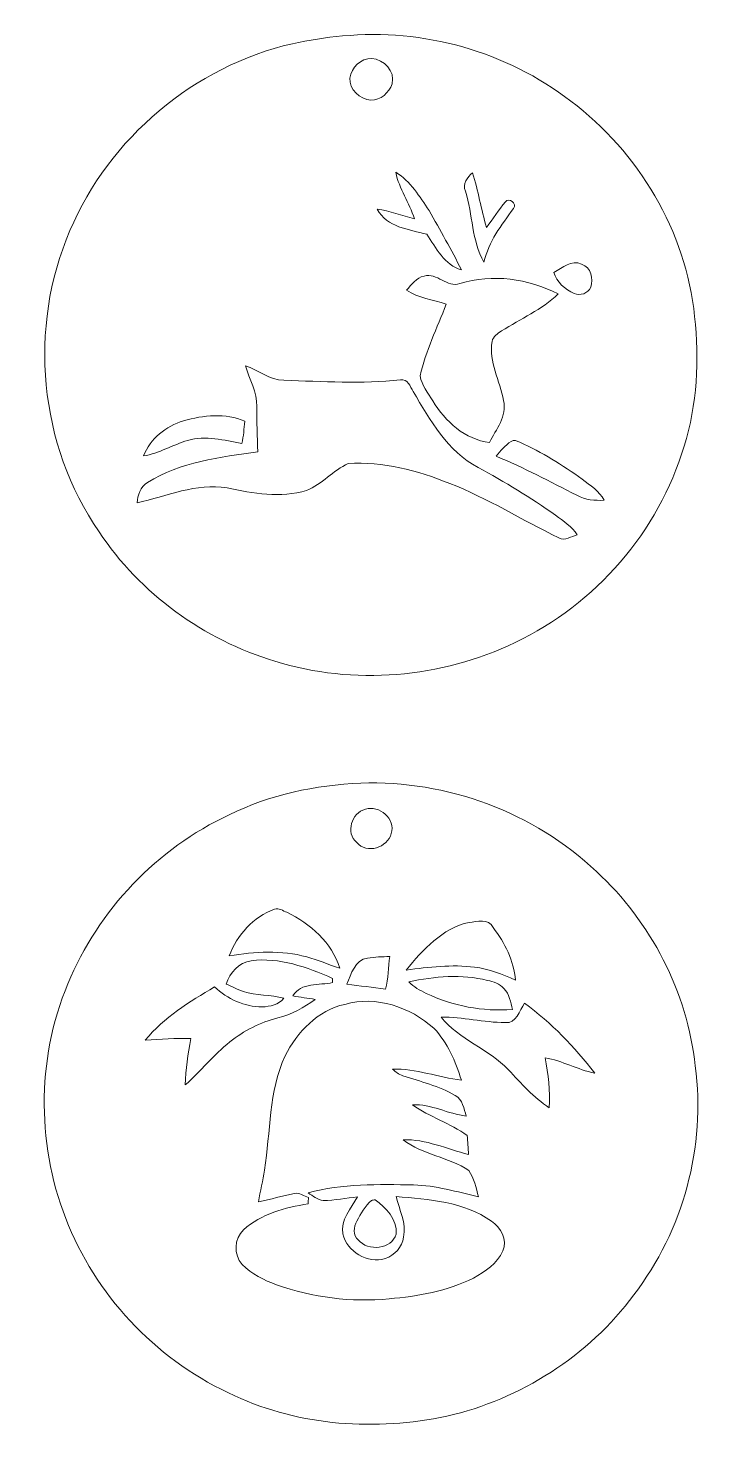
# Model space of a CAD drawing. Header units: centimetres. Extents: x -16.2 to 16.2, y -16.2 to 16.2.
# Drawn here: x 0.5 to 16.16, y -16.19 to 16.19 of the extents above; entities that cross this region are included whole.
import ezdxf

# ---------------------------------------------------------------- set-up
doc = ezdxf.new("R2010")
doc.units = ezdxf.units.CM
doc.header["$MEASUREMENT"] = 0
doc.layers.add('Layer 1', color=7, linetype='Continuous')

msp = doc.modelspace()

# ---------------------------------------------------------------- linework, layer by layer
at = {"layer": 'Layer 1', "color": 251, "lineweight": 9}
for points, knots in [([(7.76033, 16.00398), (9.6237, 16.18707), (11.5481, 15.6452), (13.03188, 14.50291), (13.03188, 14.50291), (14.60175, 13.32392), (15.69606, 11.49583), (15.89468, 9.53262), (15.89468, 9.53262), (16.00121, 8.53108), (15.95747, 7.49956), (15.64914, 6.53471), (15.64914, 6.53471), (15.07023, 4.56232), (13.59809, 2.8891), (11.74989, 2.00433), (11.74989, 2.00433), (10.04033, 1.18377), (8.01538, 1.00738), (6.2007, 1.57535), (6.2007, 1.57535), (4.55957, 2.06783), (3.08531, 3.12864), (2.13705, 4.56091), (2.13705, 4.56091), (0.74816, 6.56011), (0.49628, 9.28109), (1.4636, 11.511), (1.4636, 11.511), (2.36988, 13.65201), (4.33768, 15.30548), (6.60392, 15.82582), (6.60392, 15.82582), (6.98492, 15.91014), (7.37156, 15.97011), (7.76033, 16.00398), (7.76033, 16.00398), (7.76033, 16.00398), (7.76033, 16.00398), (7.76033, 16.00398)], [0, 0, 0, 0, 0.09090909, 0.09090909, 0.09090909, 0.09090909, 0.18181818, 0.18181818, 0.18181818, 0.18181818, 0.27272727, 0.27272727, 0.27272727, 0.27272727, 0.36363636, 0.36363636, 0.36363636, 0.36363636, 0.45454545, 0.45454545, 0.45454545, 0.45454545, 0.54545455, 0.54545455, 0.54545455, 0.54545455, 0.63636364, 0.63636364, 0.63636364, 0.63636364, 0.72727273, 0.72727273, 0.72727273, 0.72727273, 0.81818182, 0.81818182, 0.81818182, 0.81818182, 1, 1, 1, 1]), ([(8.43801, 15.48574), (8.1826, 15.48857), (7.96635, 15.27549), (7.92825, 15.03243), (7.92825, 15.03243), (7.91343, 14.76502), (8.16602, 14.54665), (8.41861, 14.51984), (8.41861, 14.51984), (8.64156, 14.52054), (8.83453, 14.69623), (8.90615, 14.89978), (8.90615, 14.89978), (8.98058, 15.19788), (8.71918, 15.46105), (8.43801, 15.48574), (8.43801, 15.48574), (8.43801, 15.48574), (8.43801, 15.48574), (8.43801, 15.48574)], [0, 0, 0, 0, 0.16666667, 0.16666667, 0.16666667, 0.16666667, 0.33333333, 0.33333333, 0.33333333, 0.33333333, 0.5, 0.5, 0.5, 0.5, 0.66666667, 0.66666667, 0.66666667, 0.66666667, 1, 1, 1, 1]), ([(8.9894, 12.85861), (9.06878, 12.4762), (9.30232, 12.15411), (9.4205, 11.78652), (9.4205, 11.78652), (9.1344, 11.85954), (8.85641, 11.96679), (8.56254, 12.00665), (8.56254, 12.00665), (8.78232, 11.59108), (9.29773, 11.53816), (9.7066, 11.42845), (9.7066, 11.42845), (9.9225, 11.12435), (10.1123, 10.70984), (10.50741, 10.60577), (10.50741, 10.60577), (10.2774, 11.07214), (10.01528, 11.52158), (9.75987, 11.97419), (9.75987, 11.97419), (9.54185, 12.29699), (9.33266, 12.65223), (8.9894, 12.85861), (8.9894, 12.85861), (8.9894, 12.85861), (8.9894, 12.85861), (8.9894, 12.85861)], [0, 0, 0, 0, 0.125, 0.125, 0.125, 0.125, 0.25, 0.25, 0.25, 0.25, 0.375, 0.375, 0.375, 0.375, 0.5, 0.5, 0.5, 0.5, 0.625, 0.625, 0.625, 0.625, 0.75, 0.75, 0.75, 0.75, 1, 1, 1, 1]), ([(10.60301, 12.4194), (10.76529, 11.88106), (10.74553, 11.28099), (11.02846, 10.78392), (11.02846, 10.78392), (11.13147, 11.2577), (11.43592, 11.63694), (11.71038, 12.02182), (11.71038, 12.02182), (11.79857, 12.13259), (11.60666, 12.29064), (11.52411, 12.17775), (11.52411, 12.17775), (11.3703, 11.98725), (11.2373, 11.77981), (11.08702, 11.58649), (11.08702, 11.58649), (10.96143, 12.00171), (10.89758, 12.43316), (10.76141, 12.84556), (10.76141, 12.84556), (10.64217, 12.74043), (10.52116, 12.59297), (10.60301, 12.4194), (10.60301, 12.4194), (10.60301, 12.4194), (10.60301, 12.4194), (10.60301, 12.4194)], [0, 0, 0, 0, 0.125, 0.125, 0.125, 0.125, 0.25, 0.25, 0.25, 0.25, 0.375, 0.375, 0.375, 0.375, 0.5, 0.5, 0.5, 0.5, 0.625, 0.625, 0.625, 0.625, 0.75, 0.75, 0.75, 0.75, 1, 1, 1, 1]), ([(12.64559, 10.54827), (12.70803, 10.32073), (12.90136, 10.15668), (13.10914, 10.0632), (13.10914, 10.0632), (13.24849, 9.99758), (13.43476, 10.06248), (13.49332, 10.20713), (13.49332, 10.20713), (13.55964, 10.4001), (13.50143, 10.66715), (13.28483, 10.7363), (13.28483, 10.7363), (13.05411, 10.8506), (12.83362, 10.65304), (12.64559, 10.54827), (12.64559, 10.54827), (12.64559, 10.54827), (12.64559, 10.54827), (12.64559, 10.54827)], [0, 0, 0, 0, 0.16666667, 0.16666667, 0.16666667, 0.16666667, 0.33333333, 0.33333333, 0.33333333, 0.33333333, 0.5, 0.5, 0.5, 0.5, 0.66666667, 0.66666667, 0.66666667, 0.66666667, 1, 1, 1, 1]), ([(9.64451, 10.46254), (9.46283, 10.42621), (9.35523, 10.26392), (9.23917, 10.13516), (9.23917, 10.13516), (9.51398, 9.95384), (9.85053, 9.91749), (10.1578, 9.81483), (10.1578, 9.81483), (9.94226, 9.26839), (9.68861, 8.73111), (9.55103, 8.15855), (9.55103, 8.15855), (9.58983, 7.94371), (9.73694, 7.76414), (9.84595, 7.57999), (9.84595, 7.57999), (10.13558, 7.1108), (10.58855, 6.68641), (11.15758, 6.62361), (11.15758, 6.62361), (11.3008, 6.92171), (11.5728, 7.23427), (11.47825, 7.58846), (11.47825, 7.58846), (11.39676, 8.04601), (11.13606, 8.47781), (11.21543, 8.95618), (11.21543, 8.95618), (11.23871, 9.06978), (11.34525, 9.13539), (11.43415, 9.19677), (11.43415, 9.19677), (11.87513, 9.473), (12.35984, 9.68784), (12.74296, 10.04944), (12.74296, 10.04944), (12.05187, 10.4075), (11.22355, 10.52004), (10.47248, 10.29109), (10.47248, 10.29109), (10.17756, 10.18667), (9.94155, 10.54933), (9.64451, 10.46254), (9.64451, 10.46254), (9.64451, 10.46254), (9.64451, 10.46254), (9.64451, 10.46254)], [0, 0, 0, 0, 0.07692308, 0.07692308, 0.07692308, 0.07692308, 0.15384615, 0.15384615, 0.15384615, 0.15384615, 0.23076923, 0.23076923, 0.23076923, 0.23076923, 0.30769231, 0.30769231, 0.30769231, 0.30769231, 0.38461538, 0.38461538, 0.38461538, 0.38461538, 0.46153846, 0.46153846, 0.46153846, 0.46153846, 0.53846154, 0.53846154, 0.53846154, 0.53846154, 0.61538462, 0.61538462, 0.61538462, 0.61538462, 0.69230769, 0.69230769, 0.69230769, 0.69230769, 0.76923077, 0.76923077, 0.76923077, 0.76923077, 0.84615385, 0.84615385, 0.84615385, 0.84615385, 1, 1, 1, 1]), ([(5.51807, 8.39068), (5.6038, 8.07635), (5.79712, 7.78531), (5.77913, 7.44982), (5.77913, 7.44982), (5.77842, 7.10233), (5.78795, 6.75414), (5.807, 6.40701), (5.807, 6.40701), (4.93458, 6.28036), (4.0163, 6.1777), (3.25394, 5.69863), (3.25394, 5.69863), (3.09484, 5.59738), (3.02605, 5.40865), (3.01547, 5.22766), (3.01547, 5.22766), (3.69985, 5.38325), (4.3786, 5.6884), (5.09333, 5.57728), (5.09333, 5.57728), (5.6934, 5.44463), (6.32981, 5.33104), (6.932, 5.51589), (6.932, 5.51589), (7.29148, 5.65736), (7.54443, 5.97874), (7.89015, 6.13855), (7.89015, 6.13855), (8.69448, 6.18441), (9.49599, 5.98121), (10.23683, 5.67641), (10.23683, 5.67641), (11.11383, 5.33668), (11.91111, 4.82832), (12.75672, 4.42298), (12.75672, 4.42298), (12.89889, 4.33691), (13.04635, 4.46003), (13.18464, 4.49072), (13.18464, 4.49072), (13.06116, 4.68615), (12.86008, 4.81033), (12.67805, 4.94368), (12.67805, 4.94368), (12.10761, 5.35079), (11.50718, 5.71415), (10.89052, 6.04682), (10.89052, 6.04682), (10.18814, 6.41477), (9.78033, 7.13691), (9.39651, 7.79872), (9.39651, 7.79872), (9.32172, 7.90949), (9.26775, 8.10069), (9.09947, 8.06858), (9.09947, 8.06858), (8.20341, 7.97334), (7.30171, 8.02555), (6.4039, 8.06189), (6.4039, 8.06189), (6.0744, 8.05589), (5.82216, 8.30213), (5.51807, 8.39068), (5.51807, 8.39068), (5.51807, 8.39068), (5.51807, 8.39068), (5.51807, 8.39068)], [0, 0, 0, 0, 0.05555556, 0.05555556, 0.05555556, 0.05555556, 0.11111111, 0.11111111, 0.11111111, 0.11111111, 0.16666667, 0.16666667, 0.16666667, 0.16666667, 0.22222222, 0.22222222, 0.22222222, 0.22222222, 0.27777778, 0.27777778, 0.27777778, 0.27777778, 0.33333333, 0.33333333, 0.33333333, 0.33333333, 0.38888889, 0.38888889, 0.38888889, 0.38888889, 0.44444444, 0.44444444, 0.44444444, 0.44444444, 0.5, 0.5, 0.5, 0.5, 0.55555556, 0.55555556, 0.55555556, 0.55555556, 0.61111111, 0.61111111, 0.61111111, 0.61111111, 0.66666667, 0.66666667, 0.66666667, 0.66666667, 0.72222222, 0.72222222, 0.72222222, 0.72222222, 0.77777778, 0.77777778, 0.77777778, 0.77777778, 0.83333333, 0.83333333, 0.83333333, 0.83333333, 0.88888889, 0.88888889, 0.88888889, 0.88888889, 1, 1, 1, 1]), ([(4.0872, 7.12385), (3.68504, 6.99509), (3.31709, 6.71428), (3.16293, 6.31035), (3.16293, 6.31035), (3.52276, 6.37279), (3.8392, 6.56576), (4.18598, 6.66948), (4.18598, 6.66948), (4.60155, 6.80071), (5.02595, 6.66806), (5.43834, 6.59892), (5.43834, 6.59892), (5.47503, 6.7679), (5.48385, 6.94182), (5.50572, 7.11292), (5.50572, 7.11292), (5.0577, 7.308), (4.54546, 7.24979), (4.0872, 7.12385), (4.0872, 7.12385), (4.0872, 7.12385), (4.0872, 7.12385), (4.0872, 7.12385)], [0, 0, 0, 0, 0.14285714, 0.14285714, 0.14285714, 0.14285714, 0.28571429, 0.28571429, 0.28571429, 0.28571429, 0.42857143, 0.42857143, 0.42857143, 0.42857143, 0.57142857, 0.57142857, 0.57142857, 0.57142857, 0.71428571, 0.71428571, 0.71428571, 0.71428571, 1, 1, 1, 1]), ([(11.65429, 6.64654), (11.52164, 6.55341), (11.41228, 6.43064), (11.30962, 6.30682), (11.30962, 6.30682), (11.94815, 6.04083), (12.55951, 5.71627), (13.17688, 5.40477), (13.17688, 5.40477), (13.36879, 5.29435), (13.59174, 5.27953), (13.80835, 5.2887), (13.80835, 5.2887), (13.68981, 5.49861), (13.48273, 5.6316), (13.29647, 5.77448), (13.29647, 5.77448), (12.8435, 6.1008), (12.36584, 6.39466), (11.85819, 6.62785), (11.85819, 6.62785), (11.79469, 6.65007), (11.71567, 6.69699), (11.65429, 6.64654)], [0, 0, 0, 0, 0.14285714, 0.14285714, 0.14285714, 0.14285714, 0.28571429, 0.28571429, 0.28571429, 0.28571429, 0.42857143, 0.42857143, 0.42857143, 0.42857143, 0.57142857, 0.57142857, 0.57142857, 0.57142857, 0.71428571, 0.71428571, 0.71428571, 0.71428571, 1, 1, 1, 1]), ([(8.1826, -1.24158), (10.17262, -1.16397), (12.17816, -1.91362), (13.62667, -3.28134), (13.62667, -3.28134), (14.88891, -4.44021), (15.72217, -6.06334), (15.9102, -7.76797), (15.9102, -7.76797), (16.15644, -9.62605), (15.63115, -11.56597), (14.48886, -13.05046), (14.48886, -13.05046), (13.44781, -14.4651), (11.87301, -15.45887), (10.16698, -15.85328), (10.16698, -15.85328), (8.53996, -16.19124), (6.78948, -16.08752), (5.27218, -15.37844), (5.27218, -15.37844), (3.55592, -14.61926), (2.15433, -13.18522), (1.43396, -11.45238), (1.43396, -11.45238), (0.69948, -9.69201), (0.67126, -7.6325), (1.41915, -5.87143), (1.41915, -5.87143), (2.1187, -4.16998), (3.4709, -2.74406), (5.14236, -1.97147), (5.14236, -1.97147), (6.08569, -1.50475), (7.13485, -1.2832), (8.1826, -1.24158), (8.1826, -1.24158), (8.1826, -1.24158), (8.1826, -1.24158), (8.1826, -1.24158)], [0, 0, 0, 0, 0.09090909, 0.09090909, 0.09090909, 0.09090909, 0.18181818, 0.18181818, 0.18181818, 0.18181818, 0.27272727, 0.27272727, 0.27272727, 0.27272727, 0.36363636, 0.36363636, 0.36363636, 0.36363636, 0.45454545, 0.45454545, 0.45454545, 0.45454545, 0.54545455, 0.54545455, 0.54545455, 0.54545455, 0.63636364, 0.63636364, 0.63636364, 0.63636364, 0.72727273, 0.72727273, 0.72727273, 0.72727273, 0.81818182, 0.81818182, 0.81818182, 0.81818182, 1, 1, 1, 1]), ([(8.28949, -1.84342), (7.96846, -1.91926), (7.82418, -2.38952), (8.08911, -2.6093), (8.08911, -2.6093), (8.31807, -2.88482), (8.80349, -2.7303), (8.88745, -2.40222), (8.88745, -2.40222), (8.99117, -2.07519), (8.60876, -1.73053), (8.28949, -1.84342), (8.28949, -1.84342), (8.28949, -1.84342), (8.28949, -1.84342), (8.28949, -1.84342)], [0, 0, 0, 0, 0.2, 0.2, 0.2, 0.2, 0.4, 0.4, 0.4, 0.4, 0.6, 0.6, 0.6, 0.6, 1, 1, 1, 1]), ([(6.18941, -4.14776), (5.70293, -4.33191), (5.32122, -4.74148), (5.14554, -5.22797), (5.14554, -5.22797), (5.73503, -5.12637), (6.34921, -5.08932), (6.93271, -5.25019), (6.93271, -5.25019), (7.19376, -5.31334), (7.43648, -5.4354), (7.69506, -5.50772), (7.69506, -5.50772), (7.51726, -4.92034), (7.01208, -4.4836), (6.47551, -4.22149), (6.47551, -4.22149), (6.3852, -4.18762), (6.2903, -4.11601), (6.18941, -4.14776), (6.18941, -4.14776), (6.18941, -4.14776), (6.18941, -4.14776), (6.18941, -4.14776)], [0, 0, 0, 0, 0.14285714, 0.14285714, 0.14285714, 0.14285714, 0.28571429, 0.28571429, 0.28571429, 0.28571429, 0.42857143, 0.42857143, 0.42857143, 0.42857143, 0.57142857, 0.57142857, 0.57142857, 0.57142857, 0.71428571, 0.71428571, 0.71428571, 0.71428571, 1, 1, 1, 1]), ([(10.68309, -4.45291), (10.06643, -4.59402), (9.61594, -5.08121), (9.23423, -5.55287), (9.23423, -5.55287), (9.75705, -5.48549), (10.28586, -5.41776), (10.81291, -5.49043), (10.81291, -5.49043), (11.14523, -5.51936), (11.45391, -5.65624), (11.75765, -5.78571), (11.75765, -5.78571), (11.71003, -5.34368), (11.51565, -4.91964), (11.24013, -4.57427), (11.24013, -4.57427), (11.13747, -4.35308), (10.86759, -4.43915), (10.68309, -4.45291), (10.68309, -4.45291), (10.68309, -4.45291), (10.68309, -4.45291), (10.68309, -4.45291)], [0, 0, 0, 0, 0.14285714, 0.14285714, 0.14285714, 0.14285714, 0.28571429, 0.28571429, 0.28571429, 0.28571429, 0.42857143, 0.42857143, 0.42857143, 0.42857143, 0.57142857, 0.57142857, 0.57142857, 0.57142857, 0.71428571, 0.71428571, 0.71428571, 0.71428571, 1, 1, 1, 1]), ([(5.65001, -5.33874), (5.36602, -5.38495), (5.15683, -5.61249), (5.0711, -5.87602), (5.0711, -5.87602), (5.20092, -5.93458), (5.32933, -5.99702), (5.4641, -6.04535), (5.4641, -6.04535), (5.7696, -6.14766), (6.0998, -6.11873), (6.40848, -6.20657), (6.40848, -6.20657), (6.28254, -6.35015), (6.08886, -6.39672), (5.90507, -6.40518), (5.90507, -6.40518), (5.49338, -6.39919), (5.10356, -6.22527), (4.80722, -5.94375), (4.80722, -5.94375), (4.2269, -6.28453), (3.63318, -6.64402), (3.20526, -7.17389), (3.20526, -7.17389), (3.55627, -7.15942), (3.90729, -7.11533), (4.25901, -7.13755), (4.25901, -7.13755), (4.19586, -7.49139), (4.13377, -7.84628), (4.1246, -8.20682), (4.1246, -8.20682), (4.48549, -7.89214), (4.78394, -7.51114), (5.1593, -7.21199), (5.1593, -7.21199), (5.48173, -6.95058), (5.86168, -6.76361), (6.26314, -6.65883), (6.26314, -6.65883), (6.57923, -6.57981), (6.86956, -6.42106), (7.13238, -6.23091), (7.13238, -6.23091), (6.95846, -6.2034), (6.78631, -6.18011), (6.6138, -6.14977), (6.6138, -6.14977), (6.80148, -5.8351), (7.2241, -5.90988), (7.53173, -5.84286), (7.53173, -5.84286), (7.53102, -5.81852), (7.52996, -5.77018), (7.52926, -5.74584), (7.52926, -5.74584), (6.94047, -5.48867), (6.30265, -5.25336), (5.65001, -5.33874), (5.65001, -5.33874), (5.65001, -5.33874), (5.65001, -5.33874), (5.65001, -5.33874)], [0, 0, 0, 0, 0.05882353, 0.05882353, 0.05882353, 0.05882353, 0.11764706, 0.11764706, 0.11764706, 0.11764706, 0.17647059, 0.17647059, 0.17647059, 0.17647059, 0.23529412, 0.23529412, 0.23529412, 0.23529412, 0.29411765, 0.29411765, 0.29411765, 0.29411765, 0.35294118, 0.35294118, 0.35294118, 0.35294118, 0.41176471, 0.41176471, 0.41176471, 0.41176471, 0.47058824, 0.47058824, 0.47058824, 0.47058824, 0.52941176, 0.52941176, 0.52941176, 0.52941176, 0.58823529, 0.58823529, 0.58823529, 0.58823529, 0.64705882, 0.64705882, 0.64705882, 0.64705882, 0.70588235, 0.70588235, 0.70588235, 0.70588235, 0.76470588, 0.76470588, 0.76470588, 0.76470588, 0.82352941, 0.82352941, 0.82352941, 0.82352941, 0.88235294, 0.88235294, 0.88235294, 0.88235294, 1, 1, 1, 1]), ([(8.33959, -5.27841), (8.05278, -5.31969), (7.95259, -5.64671), (7.86369, -5.88272), (7.86369, -5.88272), (8.16002, -5.924), (8.45812, -5.94869), (8.7541, -5.99349), (8.7541, -5.99349), (8.82148, -5.74761), (8.8236, -5.48973), (8.85041, -5.23855), (8.85041, -5.23855), (8.67966, -5.24913), (8.50751, -5.25195), (8.33959, -5.27841), (8.33959, -5.27841), (8.33959, -5.27841), (8.33959, -5.27841), (8.33959, -5.27841)], [0, 0, 0, 0, 0.16666667, 0.16666667, 0.16666667, 0.16666667, 0.33333333, 0.33333333, 0.33333333, 0.33333333, 0.5, 0.5, 0.5, 0.5, 0.66666667, 0.66666667, 0.66666667, 0.66666667, 1, 1, 1, 1]), ([(9.29632, -5.8291), (9.40603, -5.94481), (9.5482, -6.01995), (9.68967, -6.09156), (9.68967, -6.09156), (10.30809, -6.38437), (11.00024, -6.51913), (11.68392, -6.46198), (11.68392, -6.46198), (11.64194, -6.29688), (11.62042, -6.10673), (11.48989, -5.98185), (11.48989, -5.98185), (11.39288, -5.87002), (11.24789, -5.82486), (11.10925, -5.79276), (11.10925, -5.79276), (10.51552, -5.64142), (9.88793, -5.6954), (9.29632, -5.8291), (9.29632, -5.8291), (9.29632, -5.8291), (9.29632, -5.8291), (9.29632, -5.8291)], [0, 0, 0, 0, 0.14285714, 0.14285714, 0.14285714, 0.14285714, 0.28571429, 0.28571429, 0.28571429, 0.28571429, 0.42857143, 0.42857143, 0.42857143, 0.42857143, 0.57142857, 0.57142857, 0.57142857, 0.57142857, 0.71428571, 0.71428571, 0.71428571, 0.71428571, 1, 1, 1, 1]), ([(7.81536, -6.34521), (7.19518, -6.48103), (6.71152, -6.98339), (6.43353, -7.53337), (6.43353, -7.53337), (6.05676, -8.36097), (6.09839, -9.28843), (5.9601, -10.16967), (5.9601, -10.16967), (5.92694, -10.41556), (5.85427, -10.65439), (5.82216, -10.90063), (5.82216, -10.90063), (6.10051, -10.84913), (6.37038, -10.76023), (6.64978, -10.71013), (6.64978, -10.71013), (6.7669, -10.6865), (6.86886, -10.77222), (6.97645, -10.80432), (6.97645, -10.80432), (6.97187, -10.8523), (6.96763, -10.90028), (6.96375, -10.94896), (6.96375, -10.94896), (6.43423, -11.03716), (5.88037, -11.17509), (5.47644, -11.55151), (5.47644, -11.55151), (5.25278, -11.74836), (5.24255, -12.13112), (5.44081, -12.34878), (5.44081, -12.34878), (5.65636, -12.57844), (5.95128, -12.70685), (6.2395, -12.81974), (6.2395, -12.81974), (7.06923, -13.10902), (7.96141, -13.22932), (8.83736, -13.14006), (8.83736, -13.14006), (9.50552, -13.08962), (10.18144, -12.96297), (10.7854, -12.66205), (10.7854, -12.66205), (11.05633, -12.51424), (11.33749, -12.32691), (11.46767, -12.03587), (11.46767, -12.03587), (11.58267, -11.78328), (11.41651, -11.48977), (11.20344, -11.34901), (11.20344, -11.34901), (10.56209, -10.90381), (9.75352, -10.84101), (8.99822, -10.78245), (8.99822, -10.78245), (9.07266, -11.08972), (9.23952, -11.39064), (9.17108, -11.71625), (9.17108, -11.71625), (9.13686, -11.94768), (8.96788, -12.13818), (8.74705, -12.21367), (8.74705, -12.21367), (8.335, -12.32797), (7.86898, -12.05915), (7.76491, -11.6457), (7.76491, -11.6457), (7.71129, -11.31691), (7.95718, -11.05303), (8.10887, -10.79021), (8.10887, -10.79021), (7.84464, -10.81596), (7.58253, -10.86676), (7.31688, -10.87629), (7.31688, -10.87629), (7.18459, -10.85371), (7.07453, -10.7694), (6.96658, -10.69531), (6.96658, -10.69531), (7.75539, -10.478), (8.59041, -10.49917), (9.4018, -10.51399), (9.4018, -10.51399), (9.91439, -10.52281), (10.40616, -10.67415), (10.90146, -10.78986), (10.90146, -10.78986), (10.84995, -10.57996), (10.79351, -10.36265), (10.68027, -10.1792), (10.68027, -10.1792), (10.20825, -9.87475), (9.61735, -9.81372), (9.16297, -9.47293), (9.16297, -9.47293), (9.68508, -9.45106), (10.17438, -9.68637), (10.67251, -9.8102), (10.67251, -9.8102), (10.66228, -9.66273), (10.65134, -9.51598), (10.64217, -9.36958), (10.64217, -9.36958), (10.24565, -9.09053), (9.77645, -8.94448), (9.38099, -8.66684), (9.38099, -8.66684), (9.80714, -8.63861), (10.19802, -8.8778), (10.61783, -8.92507), (10.61783, -8.92507), (10.56385, -8.75504), (10.53669, -8.54336), (10.36488, -8.44812), (10.36488, -8.44812), (9.98847, -8.23116), (9.56408, -8.12462), (9.1538, -7.99374), (9.1538, -7.99374), (9.06172, -7.96481), (8.98729, -7.90026), (8.91532, -7.83923), (8.91532, -7.83923), (9.46001, -7.82088), (9.9726, -8.03466), (10.506, -8.09675), (10.506, -8.09675), (10.37758, -7.65966), (10.18603, -7.23104), (9.87064, -6.89625), (9.87064, -6.89625), (9.32348, -6.41012), (8.53785, -6.13707), (7.81536, -6.34521), (7.81536, -6.34521), (7.81536, -6.34521), (7.81536, -6.34521), (7.81536, -6.34521)], [0, 0, 0, 0, 0.02777778, 0.02777778, 0.02777778, 0.02777778, 0.05555556, 0.05555556, 0.05555556, 0.05555556, 0.08333333, 0.08333333, 0.08333333, 0.08333333, 0.11111111, 0.11111111, 0.11111111, 0.11111111, 0.13888889, 0.13888889, 0.13888889, 0.13888889, 0.16666667, 0.16666667, 0.16666667, 0.16666667, 0.19444444, 0.19444444, 0.19444444, 0.19444444, 0.22222222, 0.22222222, 0.22222222, 0.22222222, 0.25, 0.25, 0.25, 0.25, 0.27777778, 0.27777778, 0.27777778, 0.27777778, 0.30555556, 0.30555556, 0.30555556, 0.30555556, 0.33333333, 0.33333333, 0.33333333, 0.33333333, 0.36111111, 0.36111111, 0.36111111, 0.36111111, 0.38888889, 0.38888889, 0.38888889, 0.38888889, 0.41666667, 0.41666667, 0.41666667, 0.41666667, 0.44444444, 0.44444444, 0.44444444, 0.44444444, 0.47222222, 0.47222222, 0.47222222, 0.47222222, 0.5, 0.5, 0.5, 0.5, 0.52777778, 0.52777778, 0.52777778, 0.52777778, 0.55555556, 0.55555556, 0.55555556, 0.55555556, 0.58333333, 0.58333333, 0.58333333, 0.58333333, 0.61111111, 0.61111111, 0.61111111, 0.61111111, 0.63888889, 0.63888889, 0.63888889, 0.63888889, 0.66666667, 0.66666667, 0.66666667, 0.66666667, 0.69444444, 0.69444444, 0.69444444, 0.69444444, 0.72222222, 0.72222222, 0.72222222, 0.72222222, 0.75, 0.75, 0.75, 0.75, 0.77777778, 0.77777778, 0.77777778, 0.77777778, 0.80555556, 0.80555556, 0.80555556, 0.80555556, 0.83333333, 0.83333333, 0.83333333, 0.83333333, 0.86111111, 0.86111111, 0.86111111, 0.86111111, 0.88888889, 0.88888889, 0.88888889, 0.88888889, 0.91666667, 0.91666667, 0.91666667, 0.91666667, 0.94444444, 0.94444444, 0.94444444, 0.94444444, 1, 1, 1, 1]), ([(11.96614, -6.32158), (11.84443, -6.48773), (11.77388, -6.79042), (11.52058, -6.76713), (11.52058, -6.76713), (11.02281, -6.76184), (10.53528, -6.63802), (10.03715, -6.63872), (10.03715, -6.63872), (10.45308, -7.16013), (11.135, -7.37497), (11.59326, -7.85404), (11.59326, -7.85404), (11.88677, -8.16801), (12.17322, -8.49751), (12.538, -8.73211), (12.538, -8.73211), (12.54999, -8.34511), (12.52247, -7.95776), (12.43992, -7.57958), (12.43992, -7.57958), (12.8375, -7.64379), (13.1931, -7.85616), (13.58857, -7.93165), (13.58857, -7.93165), (13.1162, -7.33475), (12.58915, -6.76502), (11.96614, -6.32158), (11.96614, -6.32158), (11.96614, -6.32158), (11.96614, -6.32158), (11.96614, -6.32158)], [0, 0, 0, 0, 0.11111111, 0.11111111, 0.11111111, 0.11111111, 0.22222222, 0.22222222, 0.22222222, 0.22222222, 0.33333333, 0.33333333, 0.33333333, 0.33333333, 0.44444444, 0.44444444, 0.44444444, 0.44444444, 0.55555556, 0.55555556, 0.55555556, 0.55555556, 0.66666667, 0.66666667, 0.66666667, 0.66666667, 0.77777778, 0.77777778, 0.77777778, 0.77777778, 1, 1, 1, 1]), ([(8.42919, -10.87029), (8.28138, -10.99906), (8.18789, -11.17933), (8.09017, -11.34619), (8.09017, -11.34619), (8.02032, -11.48025), (7.98751, -11.67815), (8.12333, -11.78293), (8.12333, -11.78293), (8.34876, -12.05175), (8.89874, -12.00447), (8.99681, -11.64676), (8.99681, -11.64676), (9.03244, -11.30139), (8.76645, -11.03963), (8.51386, -10.85371), (8.51386, -10.85371), (8.49269, -10.85795), (8.45036, -10.86606), (8.42919, -10.87029)], [0, 0, 0, 0, 0.16666667, 0.16666667, 0.16666667, 0.16666667, 0.33333333, 0.33333333, 0.33333333, 0.33333333, 0.5, 0.5, 0.5, 0.5, 0.66666667, 0.66666667, 0.66666667, 0.66666667, 1, 1, 1, 1])]:
    msp.add_open_spline(points, degree=3, knots=knots, dxfattribs=at)

doc.saveas('drawing.dxf')
